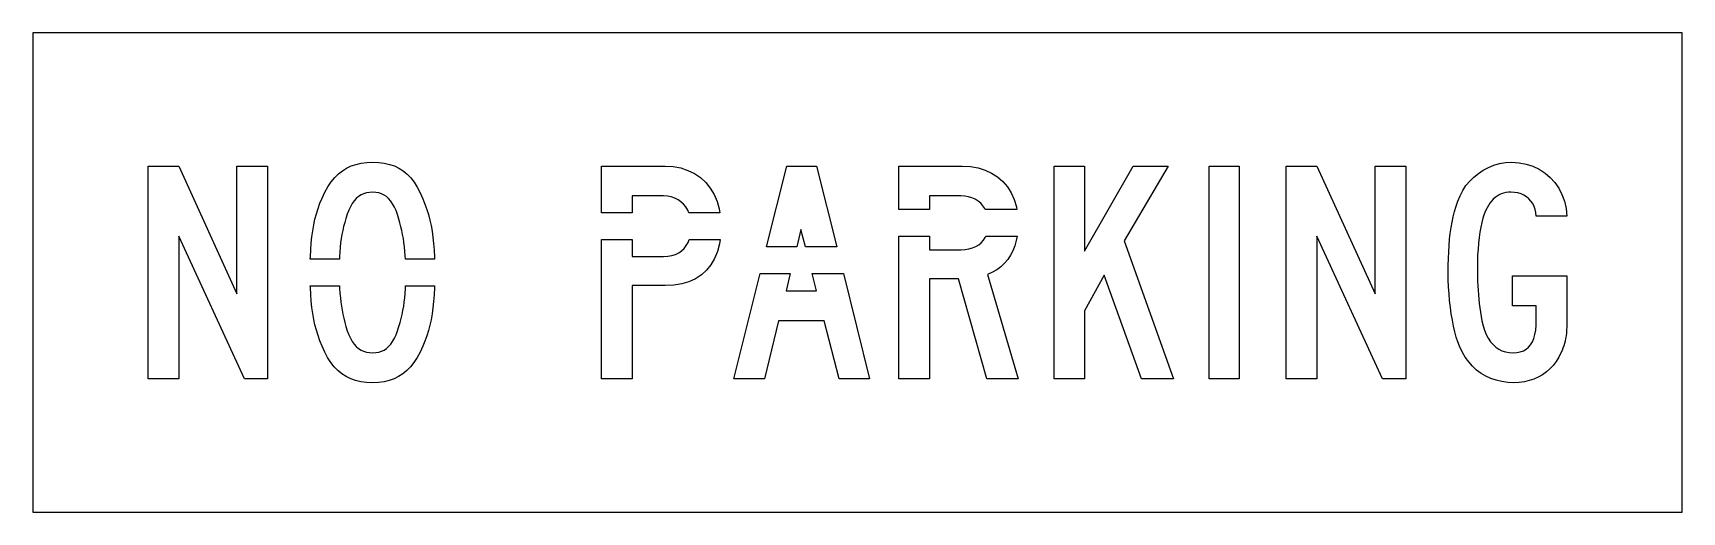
# Model space of a CAD drawing. Extents: x 0 to 31, y 0 to 9.
import ezdxf

# ---------------------------------------------------------------- set-up
doc = ezdxf.new("R2010")
doc.units = 0
doc.layers.add('CUT', color=7, linetype='Continuous')
doc.layers.add('OUTSIDE', color=1, linetype='Continuous')

msp = doc.modelspace()

# ---------------------------------------------------------------- linework, layer by layer
at = {"layer": 'CUT'}
for points in [[(6.9626, 5.1396), (6.9494, 5.214), (6.9346, 5.2868), (6.9178, 5.3584), (6.8994, 5.4304), (6.8794, 5.5036), (6.8534, 5.5872), (6.8254, 5.6628), (6.7946, 5.7304), (6.7614, 5.7904), (6.7254, 5.8428), (6.6862, 5.8876), (6.6446, 5.9252), (6.5998, 5.9556), (6.5518, 5.9792), (6.5006, 5.9956), (6.4458, 6.0056), (6.3882, 6.0088), (6.327, 6.0056), (6.2698, 5.9956), (6.2162, 5.9792), (6.1666, 5.9564), (6.1202, 5.9264), (6.0774, 5.8896), (6.0378, 5.8456), (6.0014, 5.7948), (5.9678, 5.7364), (5.9366, 5.6708), (5.9086, 5.598), (5.8826, 5.5176), (5.8598, 5.4412), (5.8394, 5.3656), (5.8218, 5.2904), (5.8062, 5.2144), (5.7934, 5.1372), (5.7826, 5.058), (5.7742, 4.9756), (5.7674, 4.8896), (5.7626, 4.7992), (5.7608, 4.751), (5.213, 4.751), (5.2142, 4.7932), (5.2206, 4.9256), (5.2298, 5.0512), (5.2426, 5.1712), (5.2582, 5.286), (5.2774, 5.396), (5.3006, 5.502), (5.3274, 5.6044), (5.3586, 5.704), (5.3938, 5.8012), (5.4338, 5.8964), (5.4878, 6.01), (5.5454, 6.112), (5.6066, 6.2032), (5.6718, 6.2832), (5.7414, 6.3528), (5.8162, 6.4124), (5.8962, 6.4616), (5.9814, 6.5016), (6.073, 6.532), (6.171, 6.5536), (6.2762, 6.566), (6.3882, 6.57), (6.5002, 6.566), (6.605, 6.5532), (6.7026, 6.5316), (6.7942, 6.5012), (6.879, 6.4608), (6.9582, 6.4104), (7.0318, 6.35), (7.1002, 6.2792), (7.1638, 6.1972), (7.2226, 6.104), (7.2774, 5.9992), (7.3286, 5.8824), (7.3682, 5.7844), (7.4034, 5.686), (7.4346, 5.5868), (7.4614, 5.4852), (7.4846, 5.3812), (7.5038, 5.2736), (7.5198, 5.1616), (7.5322, 5.0444), (7.5414, 4.9212), (7.5482, 4.7912), (7.5492, 4.751), (7.0006, 4.751), (6.9978, 4.8108), (6.9914, 4.8996), (6.9838, 4.9832), (6.9742, 5.0632)], [(28.8198, 3.3084), (28.8118, 3.258), (28.8022, 3.21), (28.7906, 3.164), (28.777, 3.1192), (28.7614, 3.076), (28.7438, 3.0332), (28.7242, 2.9912), (28.6818, 2.9064), (28.633, 2.828), (28.5778, 2.7556), (28.5166, 2.6896), (28.4494, 2.6308), (28.3766, 2.5788), (28.2986, 2.5344), (28.2158, 2.4976), (28.1278, 2.4684), (28.0358, 2.4472), (27.9398, 2.434), (27.8398, 2.43), (27.723, 2.4348), (27.6118, 2.4496), (27.5062, 2.474), (27.4058, 2.5084), (27.311, 2.552), (27.2222, 2.6052), (27.1394, 2.668), (27.0622, 2.7396), (26.991, 2.8208), (26.9262, 2.9108), (26.8674, 3.0096), (26.8154, 3.1176), (26.7846, 3.1968), (26.7558, 3.2856), (26.729, 3.3836), (26.7046, 3.4896), (26.6822, 3.6024), (26.6626, 3.7212), (26.6454, 3.8444), (26.6314, 3.9712), (26.6198, 4.1004), (26.6114, 4.2312), (26.6066, 4.3624), (26.6046, 4.4928), (26.6058, 4.63), (26.6086, 4.7616), (26.6134, 4.8872), (26.621, 5.0076), (26.6306, 5.1236), (26.6434, 5.2352), (26.659, 5.3428), (26.6774, 5.4472), (26.6994, 5.5488), (26.725, 5.648), (26.7542, 5.7448), (26.787, 5.8404), (26.8278, 5.9432), (26.8786, 6.0408), (26.939, 6.132), (27.0086, 6.2168), (27.0862, 6.294), (27.1714, 6.3632), (27.2634, 6.4236), (27.361, 6.4744), (27.4642, 6.5152), (27.5718, 6.5452), (27.683, 6.564), (27.7978, 6.57), (27.9386, 6.5616), (28.0726, 6.5364), (28.1986, 6.4952), (28.3166, 6.4392), (28.4246, 6.3692), (28.5222, 6.286), (28.6086, 6.1904), (28.6826, 6.0836), (28.743, 5.9664), (28.7894, 5.8392), (28.821, 5.7032), (28.8362, 5.5596), (28.261, 5.5596), (28.2538, 5.6244), (28.2402, 5.6856), (28.2198, 5.7424), (28.1934, 5.7948), (28.1606, 5.842), (28.1222, 5.8844), (28.0782, 5.9208), (28.029, 5.9516), (27.9746, 5.976), (27.9154, 5.994), (27.8518, 6.0052), (27.7838, 6.0088), (27.7354, 6.0068), (27.689, 6.0004), (27.6446, 5.9904), (27.6018, 5.976), (27.561, 5.9576), (27.5222, 5.9352), (27.4854, 5.9084), (27.451, 5.8776), (27.4186, 5.8428), (27.3882, 5.804), (27.3602, 5.7612), (27.3346, 5.714), (27.3074, 5.6596), (27.2822, 5.5956), (27.2586, 5.5228), (27.2374, 5.4416), (27.2182, 5.3532), (27.2014, 5.258), (27.1866, 5.1568), (27.1746, 5.0508), (27.165, 4.9404), (27.1578, 4.8264), (27.1534, 4.71), (27.1522, 4.5912), (27.1526, 4.5068), (27.1546, 4.422), (27.1574, 4.3368), (27.1614, 4.2516), (27.1666, 4.1668), (27.173, 4.0824), (27.1806, 3.9984), (27.1894, 3.9156), (27.1994, 3.8332), (27.2106, 3.7524), (27.223, 3.6728), (27.2362, 3.5948), (27.2598, 3.5004), (27.2878, 3.4136), (27.3206, 3.3348), (27.3578, 3.2636), (27.4002, 3.2004), (27.447, 3.1456), (27.4982, 3.0988), (27.5546, 3.0604), (27.6154, 3.0304), (27.6806, 3.0088), (27.751, 2.9956), (27.8258, 2.9912), (27.8962, 2.9952), (27.9602, 3.0076), (28.0182, 3.0284), (28.0694, 3.0576), (28.1146, 3.0956), (28.1538, 3.142), (28.1866, 3.1972), (28.2134, 3.2616), (28.2342, 3.3348), (28.249, 3.4168), (28.2578, 3.508), (28.261, 3.6088), (28.261, 3.8756), (27.8118, 3.8756), (27.8118, 4.4368), (28.8362, 4.4368), (28.8362, 3.6088), (28.8358, 3.5408), (28.8338, 3.4772), (28.8306, 3.4176), (28.8258, 3.3612)], [(2.1638, 2.5), (2.1638, 6.5), (2.739, 6.5), (3.8338, 4.1), (3.8338, 6.5), (4.4094, 6.5), (4.4094, 2.5), (3.9742, 2.5), (2.739, 5.1808), (2.739, 2.5)], [(12.1814, 5.8296), (12.1266, 5.868), (12.0662, 5.8984), (12.0002, 5.9204), (11.9298, 5.934), (11.8546, 5.9384), (11.265, 5.9384), (11.265, 5.621), (10.6898, 5.621), (10.6898, 6.5), (11.8826, 6.5), (12.0362, 6.4908), (12.1798, 6.4636), (12.3134, 6.4192), (12.4362, 6.3588), (12.5474, 6.2824), (12.6458, 6.1912), (12.7314, 6.086), (12.8026, 5.9676), (12.8598, 5.8368), (12.901, 5.6944), (12.9132, 5.621), (12.3302, 5.621), (12.3078, 5.6724), (12.2722, 5.7316), (12.2302, 5.7844)], [(14.7318, 6.5), (15.1098, 4.9826), (14.5201, 4.9826), (14.437, 5.3072), (14.3578, 4.9826), (13.7922, 4.9826), (14.1702, 6.5)], [(17.7122, 5.8764), (17.6518, 5.9032), (17.5858, 5.9228), (17.5154, 5.9344), (17.4402, 5.9384), (16.8506, 5.9384), (16.8506, 5.6842), (16.2754, 5.6842), (16.2754, 6.5), (17.4682, 6.5), (17.6218, 6.4912), (17.7654, 6.466), (17.899, 6.424), (18.0218, 6.3668), (18.133, 6.2948), (18.2314, 6.2088), (18.317, 6.1092), (18.3882, 5.9968), (18.4454, 5.8724), (18.4866, 5.7364), (18.4957, 5.6842), (17.9017, 5.6842), (17.8934, 5.7016), (17.8578, 5.7548), (17.8158, 5.8016), (17.767, 5.8424)], [(19.1946, 2.5), (19.1946, 6.5), (19.7698, 6.5), (19.7698, 4.9), (20.6822, 6.5), (21.3418, 6.5), (20.5138, 5.0964), (21.4402, 2.5), (20.8366, 2.5), (20.135, 4.4508), (19.7698, 3.7772), (19.7698, 2.5)], [(22.1138, 2.5), (22.1138, 6.5), (22.675, 6.5), (22.675, 2.5)], [(23.5594, 6.5), (24.1346, 6.5), (25.2294, 4.1), (25.2294, 6.5), (25.805, 6.5), (25.805, 2.5), (25.3698, 2.5), (24.1346, 5.1808), (24.1346, 2.5), (23.5594, 2.5)], [(12.455, 4.3832), (12.3314, 4.3272), (12.1946, 4.2868), (12.045, 4.2624), (11.8826, 4.2544), (11.265, 4.2544), (11.265, 2.5), (10.6898, 2.5), (10.6898, 5.119), (11.265, 5.119), (11.265, 4.8016), (11.8546, 4.8016), (11.9354, 4.806), (12.0102, 4.8192), (12.0778, 4.8404), (12.139, 4.87), (12.1934, 4.9072), (12.2406, 4.9528), (12.281, 5.0056), (12.3142, 5.066), (12.3347, 5.119), (12.9155, 5.119), (12.9042, 5.0408), (12.8654, 4.894), (12.8122, 4.7616), (12.7442, 4.6444), (12.6618, 4.542), (12.565, 4.4552)], [(16.8506, 4.928), (17.4402, 4.928), (17.521, 4.932), (17.5958, 4.9432), (17.6634, 4.9616), (17.7246, 4.9872), (17.779, 5.02), (17.8262, 5.0596), (17.8666, 5.106), (17.8998, 5.1588), (17.91, 5.1822), (18.5001, 5.1822), (18.4842, 5.1004), (18.4558, 5.0012), (18.4194, 4.9088), (18.3754, 4.8228), (18.323, 4.744), (18.263, 4.6724), (18.1954, 4.6084), (18.1198, 4.5524), (18.0362, 4.5044), (17.9454, 4.4648), (18.521, 2.5), (17.9314, 2.5), (17.3982, 4.3808), (16.8506, 4.3808), (16.8506, 2.5), (16.2754, 2.5), (16.2754, 5.1822), (16.8506, 5.1822)], [(14.1562, 4.156), (14.7318, 4.156), (14.6487, 4.4806), (15.2348, 4.4806), (15.7282, 2.5), (15.1526, 2.5), (14.8718, 3.5948), (14.0158, 3.5948), (13.749, 2.5), (13.1738, 2.5), (13.6672, 4.4806), (14.2354, 4.4806)], [(7.4846, 3.6136), (7.4614, 3.5088), (7.4346, 3.4076), (7.4034, 3.3092), (7.3682, 3.2128), (7.3286, 3.1176), (7.2774, 3.0036), (7.2218, 2.9008), (7.1618, 2.8088), (7.097, 2.7272), (7.0274, 2.656), (6.953, 2.5948), (6.873, 2.5436), (6.7878, 2.502), (6.697, 2.47), (6.6002, 2.4476), (6.497, 2.4344), (6.3882, 2.43), (6.2726, 2.4344), (6.1654, 2.4476), (6.0654, 2.47), (5.9722, 2.502), (5.8858, 2.5436), (5.8058, 2.5948), (5.7314, 2.656), (5.6622, 2.7272), (5.5986, 2.8088), (5.5394, 2.9008), (5.4846, 3.0036), (5.4338, 3.1176), (5.3938, 3.2156), (5.3586, 3.314), (5.3274, 3.4136), (5.3006, 3.5152), (5.2774, 3.6196), (5.2582, 3.728), (5.2426, 3.8412), (5.2298, 3.9596), (5.2206, 4.0848), (5.2142, 4.2168), (5.2133, 4.249), (5.7617, 4.249), (5.7642, 4.1968), (5.7706, 4.1092), (5.7786, 4.026), (5.7882, 3.9456), (5.7994, 3.8676), (5.8126, 3.7912), (5.8274, 3.7152), (5.8442, 3.6392), (5.8626, 3.562), (5.8826, 3.4824), (5.9086, 3.402), (5.9366, 3.3292), (5.9678, 3.2636), (6.0014, 3.2052), (6.0378, 3.1544), (6.0774, 3.1104), (6.1202, 3.0736), (6.1666, 3.0436), (6.2162, 3.0208), (6.2698, 3.0044), (6.327, 2.9944), (6.3882, 2.9912), (6.4458, 2.9944), (6.5006, 3.0044), (6.5518, 3.0208), (6.5998, 3.0436), (6.6446, 3.0736), (6.6862, 3.1104), (6.7254, 3.1544), (6.7614, 3.2052), (6.7946, 3.2636), (6.8254, 3.3292), (6.8534, 3.402), (6.8794, 3.4824), (6.9026, 3.5616), (6.9226, 3.6384), (6.9406, 3.7136), (6.9558, 3.7888), (6.9686, 3.8644), (6.9794, 3.942), (6.9878, 4.0228), (6.9946, 4.1072), (6.9998, 4.1968), (7.0015, 4.249), (7.549, 4.249), (7.5482, 4.216), (7.5414, 4.0828), (7.5322, 3.9564), (7.5198, 3.8368), (7.5038, 3.7228)]]:
    msp.add_lwpolyline(points, close=True, dxfattribs=at)
at = {"layer": 'OUTSIDE'}
msp.add_lwpolyline([(0, 0), (31, 0), (31, 9), (0, 9)], close=True, dxfattribs=at)

doc.saveas('drawing.dxf')
